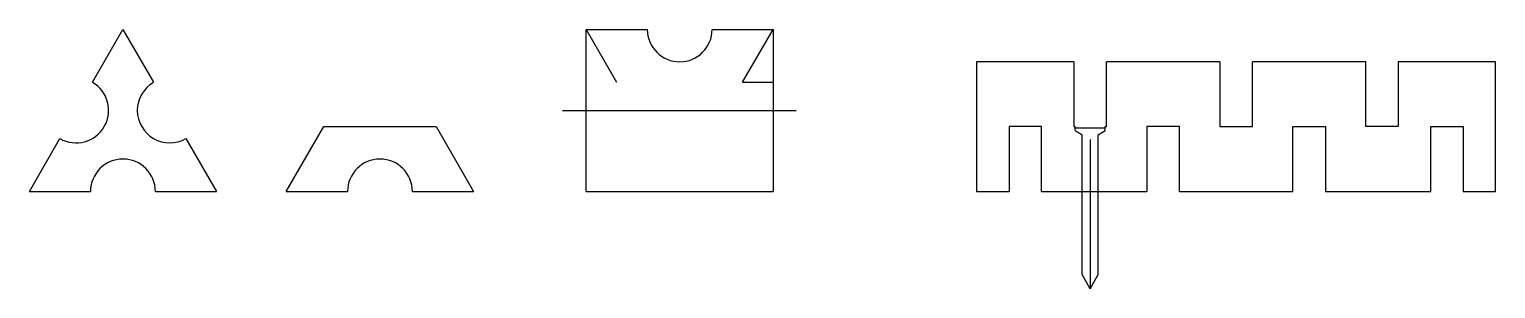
# Model space of a CAD drawing. Header units: inches. Extents: x 8.8 to 20.1, y 10.3 to 12.3.
import ezdxf

# ---------------------------------------------------------------- set-up
doc = ezdxf.new("R2010")
doc.units = ezdxf.units.IN
doc.header["$MEASUREMENT"] = 0

msp = doc.modelspace()

# ---------------------------------------------------------------- linework, layer by layer
for p, q in [((9.313, 11.914), (9.548, 12.322)), ((9.548, 12.322), (9.784, 11.914)), ((13.117, 11.072), (13.117, 12.322)), ((13.117, 12.322), (13.353, 11.914)), ((13.117, 12.322), (13.589, 12.322)), ((14.089, 12.322), (14.56, 12.322)), ((14.324, 11.914), (14.56, 12.322)), ((14.56, 12.322), (14.56, 11.072)), ((14.324, 11.914), (14.56, 11.914)), ((12.936, 11.697), (14.736, 11.697)), ((10.807, 11.072), (11.096, 11.572)), ((11.096, 11.572), (11.962, 11.572)), ((11.962, 11.572), (12.25, 11.072)), ((16.886, 11.541), (16.886, 11.572)), ((17.119, 11.561), (16.886, 11.561)), ((16.886, 11.541), (16.94, 11.51)), ((17.065, 11.51), (17.119, 11.541)), ((17.119, 11.541), (17.119, 11.572)), ((8.827, 11.072), (9.063, 11.481)), ((10.034, 11.481), (10.27, 11.072)), ((16.94, 10.431), (16.94, 11.51)), ((17.002, 11.474), (17.002, 10.322)), ((17.065, 10.431), (17.065, 11.51)), ((8.827, 11.072), (9.298, 11.072)), ((9.798, 11.072), (10.27, 11.072)), ((10.807, 11.072), (11.279, 11.072)), ((11.779, 11.072), (12.25, 11.072)), ((13.117, 11.072), (14.56, 11.072)), ((17.002, 10.322), (16.94, 10.431)), ((17.002, 10.322), (17.065, 10.431))]:
    msp.add_line(p, q)
for points in [[(16.877, 12.072), (16.127, 12.072), (16.127, 11.072), (16.377, 11.072)], [(16.877, 12.072), (16.877, 11.572), (16.886, 11.572)], [(17.119, 11.572), (17.127, 11.572), (17.127, 12.072)], [(18.002, 12.072), (17.127, 12.072)], [(18.002, 12.072), (18.002, 11.572), (18.252, 11.572), (18.252, 12.072)], [(19.127, 12.072), (18.252, 12.072)], [(19.377, 12.072), (19.377, 11.572), (19.127, 11.572), (19.127, 12.072)], [(19.877, 11.072), (20.127, 11.072), (20.127, 12.072), (19.377, 12.072)], [(16.627, 11.072), (16.627, 11.572), (16.377, 11.572), (16.377, 11.072)], [(17.69, 11.072), (17.69, 11.572), (17.44, 11.572), (17.44, 11.072)], [(18.565, 11.072), (18.565, 11.572), (18.815, 11.572), (18.815, 11.072)], [(19.627, 11.072), (19.627, 11.572), (19.877, 11.572), (19.877, 11.072)], [(16.627, 11.072), (17.44, 11.072)], [(17.69, 11.072), (18.565, 11.072)], [(18.815, 11.072), (19.627, 11.072)]]:
    msp.add_lwpolyline(points)
for centre, start, end in [((13.839, 12.322), 180, 360), ((9.188, 11.697), 240, 60), ((9.909, 11.697), 120, 300), ((9.548, 11.072), 0, 180), ((11.529, 11.072), 0, 180)]:
    msp.add_arc(centre, 0.25, start, end)

doc.saveas('drawing.dxf')
